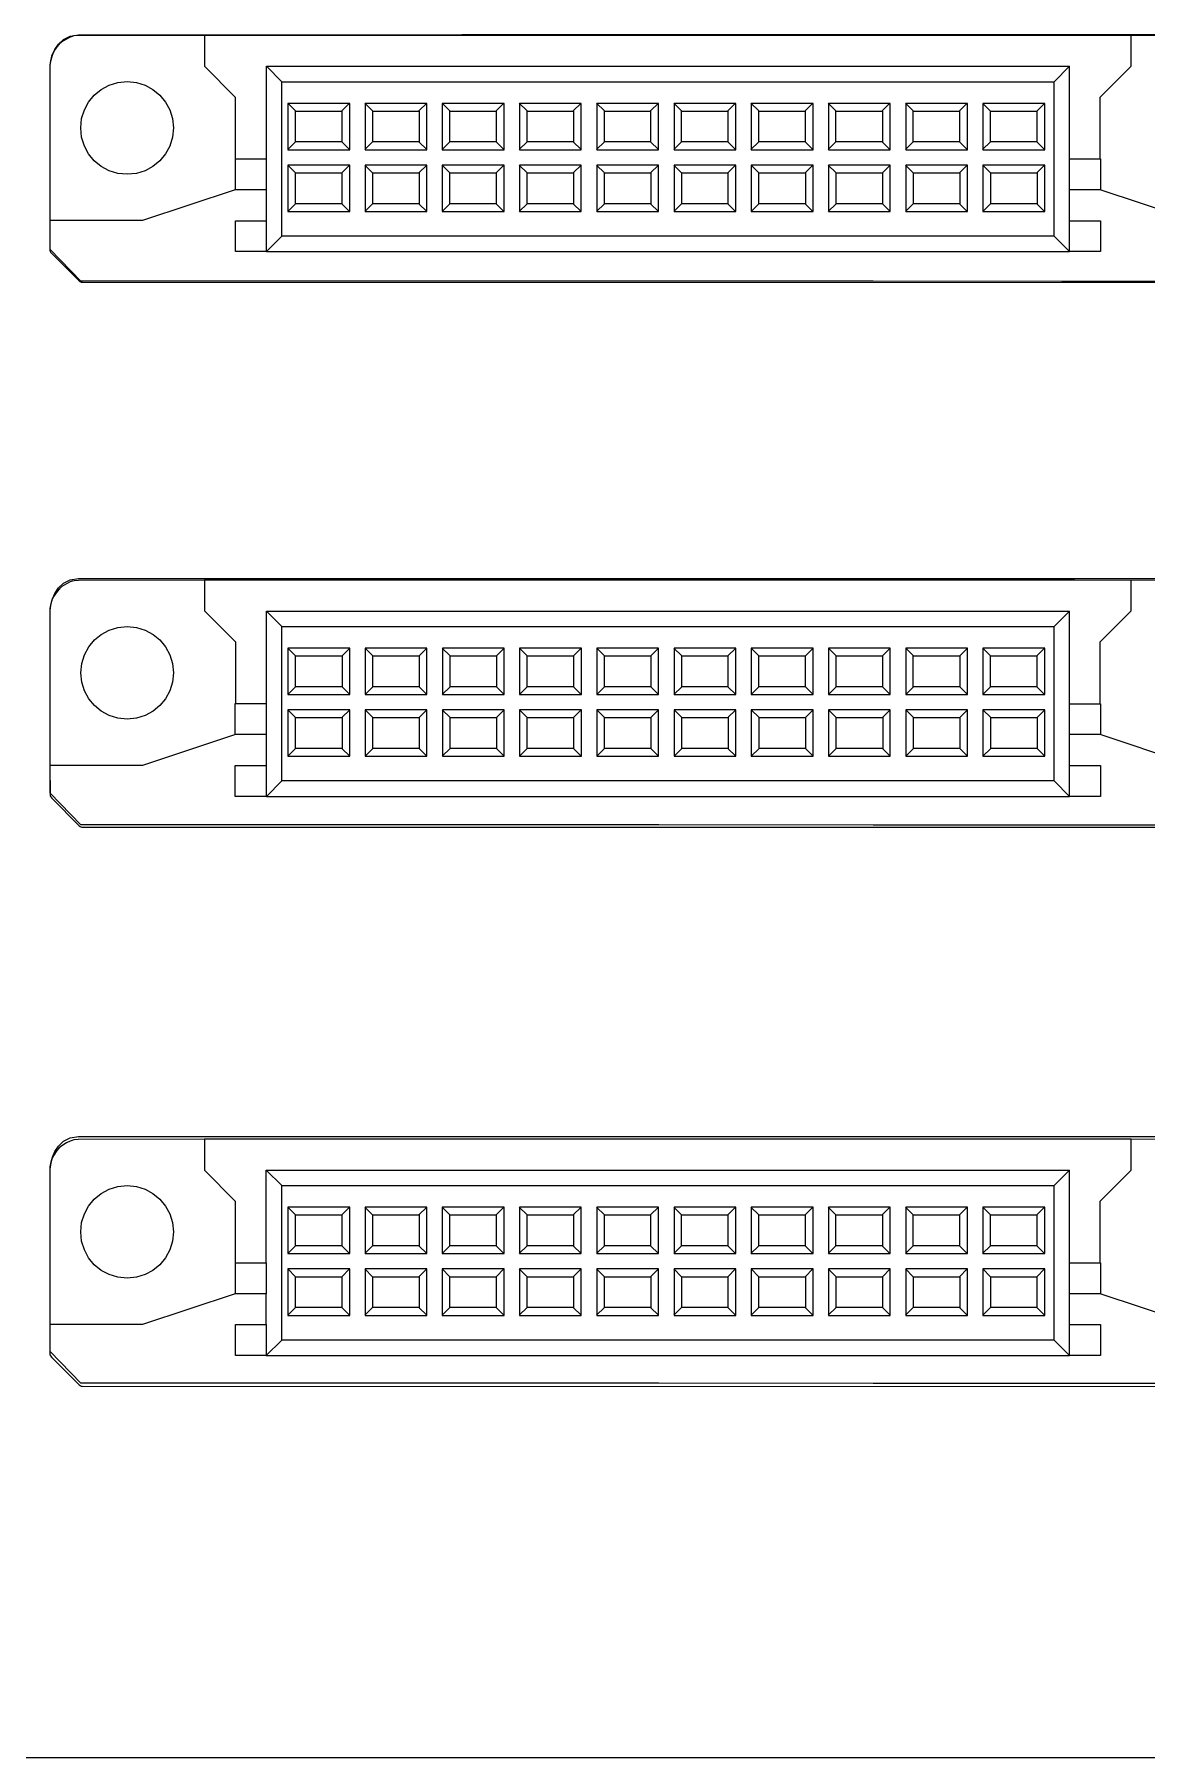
# Model space of a CAD drawing. Header units: metres. Extents: x 0 to 595, y 0 to 842.
# Drawn here: x 302 to 337.3, y 447.9 to 502.6 of the extents above; entities that cross this region are included whole.
import ezdxf

# ---------------------------------------------------------------- set-up
doc = ezdxf.new("R2010")
doc.units = ezdxf.units.M
doc.layers.add('SCHEMATICS', color=7, linetype='Continuous')

msp = doc.modelspace()

# ---------------------------------------------------------------- linework, layer by layer
at = {"layer": 'SCHEMATICS', "color": 7}
for p, q in [((302.869, 502.381), (302.791, 502.31)), ((303.017, 502.47), (302.869, 502.381)), ((303.136, 502.529), (303.017, 502.47)), ((303.197, 502.55), (303.136, 502.529)), ((303.257, 502.568), (303.197, 502.55)), ((303.395, 502.58), (303.257, 502.568)), ((307.399, 502.586), (303.395, 502.58)), ((307.399, 502.587), (307.399, 501.61)), ((336.826, 502.587), (307.399, 502.587)), ((340.911, 502.577), (336.825, 502.586)), ((336.826, 501.61), (336.826, 502.587)), ((302.51, 501.782), (302.494, 501.633)), ((302.545, 501.923), (302.51, 501.782)), ((302.575, 502.005), (302.545, 501.923)), ((302.618, 502.085), (302.575, 502.005)), ((302.719, 502.227), (302.618, 502.085)), ((302.791, 502.31), (302.719, 502.227)), ((302.494, 501.633), (302.494, 496.703)), ((302.503, 495.786), (302.503, 501.663)), ((307.399, 501.61), (308.38, 500.629)), ((309.369, 501.607), (334.872, 501.607)), ((309.86, 501.115), (309.369, 501.607)), ((309.369, 498.662), (309.369, 501.607)), ((334.384, 501.115), (334.872, 501.607)), ((334.871, 498.662), (334.871, 501.607)), ((335.845, 500.629), (336.826, 501.61)), ((309.858, 501.115), (334.383, 501.115)), ((309.858, 496.21), (309.858, 501.115)), ((334.383, 496.21), (334.383, 501.115)), ((308.38, 500.629), (308.38, 498.665)), ((310.291, 500.187), (310.046, 500.43)), ((310.052, 500.427), (310.052, 498.957)), ((312.016, 500.427), (310.052, 500.427)), ((310.293, 499.204), (310.293, 500.185)), ((310.293, 500.185), (311.768, 500.185)), ((311.765, 500.187), (312.01, 500.43)), ((311.768, 500.185), (311.768, 499.204)), ((312.016, 498.957), (312.016, 500.427)), ((312.743, 500.187), (312.497, 500.43)), ((312.503, 500.427), (312.503, 498.957)), ((314.465, 500.427), (312.503, 500.427)), ((312.745, 499.204), (312.745, 500.185)), ((312.745, 500.185), (314.217, 500.185)), ((314.215, 500.187), (314.46, 500.43)), ((314.217, 500.185), (314.217, 499.204)), ((314.465, 498.957), (314.465, 500.427)), ((315.195, 500.187), (314.949, 500.43)), ((314.956, 500.427), (314.956, 498.957)), ((316.92, 500.427), (314.956, 500.427)), ((315.197, 499.204), (315.197, 500.185)), ((315.197, 500.185), (316.669, 500.185)), ((316.667, 500.187), (316.913, 500.43)), ((316.669, 500.185), (316.669, 499.204)), ((316.92, 498.957), (316.92, 500.427)), ((317.648, 500.187), (317.4, 500.43)), ((317.408, 500.427), (317.408, 498.957)), ((319.37, 500.427), (317.408, 500.427)), ((317.649, 499.204), (317.649, 500.185)), ((317.649, 500.185), (319.118, 500.185)), ((319.116, 500.187), (319.362, 500.43)), ((319.118, 500.185), (319.118, 499.204)), ((319.37, 498.957), (319.37, 500.427)), ((320.102, 500.187), (319.856, 500.43)), ((319.864, 500.427), (319.864, 498.957)), ((321.823, 500.427), (319.864, 500.427)), ((320.103, 499.204), (320.103, 500.185)), ((320.103, 500.185), (321.572, 500.185)), ((321.571, 500.187), (321.816, 500.43)), ((321.572, 500.185), (321.572, 499.204)), ((321.823, 498.957), (321.823, 500.427)), ((322.553, 500.187), (322.307, 500.43)), ((322.315, 500.427), (322.315, 498.957)), ((324.277, 500.427), (322.315, 500.427)), ((322.554, 499.204), (322.554, 500.185)), ((322.554, 500.185), (324.021, 500.185)), ((324.02, 500.187), (324.269, 500.43)), ((324.021, 500.185), (324.021, 499.204)), ((324.277, 498.957), (324.277, 500.427)), ((325.005, 500.187), (324.758, 500.43)), ((324.766, 500.427), (324.766, 498.957)), ((326.73, 500.427), (324.766, 500.427)), ((325.007, 499.204), (325.007, 500.185)), ((325.007, 500.185), (326.48, 500.185)), ((326.479, 500.187), (326.722, 500.43)), ((326.48, 500.185), (326.48, 499.204)), ((326.73, 498.957), (326.73, 500.427)), ((327.455, 500.187), (327.21, 500.43)), ((327.219, 500.427), (327.219, 498.957)), ((329.181, 500.427), (327.219, 500.427)), ((327.456, 499.204), (327.456, 500.185)), ((327.456, 500.185), (328.931, 500.185)), ((328.929, 500.187), (329.172, 500.43)), ((328.931, 500.185), (328.931, 499.204)), ((329.181, 498.957), (329.181, 500.427)), ((329.912, 500.187), (329.667, 500.43)), ((329.673, 500.427), (329.673, 498.957)), ((331.632, 500.427), (329.673, 500.427)), ((329.91, 499.204), (329.91, 500.185)), ((329.91, 500.185), (331.382, 500.185)), ((331.382, 500.185), (331.382, 499.204)), ((331.383, 500.187), (331.626, 500.43)), ((331.632, 498.957), (331.632, 500.427)), ((332.363, 500.185), (332.116, 500.428)), ((332.122, 500.427), (332.122, 498.957)), ((334.086, 500.427), (332.122, 500.427)), ((332.363, 499.204), (332.363, 500.185)), ((332.363, 500.185), (333.833, 500.185)), ((333.833, 500.185), (334.079, 500.428)), ((333.833, 500.185), (333.833, 499.204)), ((334.086, 498.957), (334.086, 500.427)), ((335.845, 498.665), (335.845, 500.629)), ((310.046, 498.96), (310.291, 499.206)), ((311.768, 499.204), (310.293, 499.204)), ((311.765, 499.206), (312.01, 498.96)), ((312.497, 498.96), (312.743, 499.206)), ((314.217, 499.204), (312.745, 499.204)), ((314.215, 499.206), (314.46, 498.96)), ((314.949, 498.96), (315.195, 499.206)), ((316.669, 499.204), (315.197, 499.204)), ((316.667, 499.206), (316.913, 498.96)), ((317.4, 498.96), (317.648, 499.206)), ((319.118, 499.204), (317.649, 499.204)), ((319.116, 499.206), (319.362, 498.96)), ((319.856, 498.96), (320.102, 499.206)), ((321.572, 499.204), (320.103, 499.204)), ((321.571, 499.206), (321.816, 498.96)), ((322.307, 498.96), (322.553, 499.206)), ((324.021, 499.204), (322.554, 499.204)), ((324.02, 499.206), (324.269, 498.96)), ((324.758, 498.96), (325.005, 499.206)), ((326.48, 499.204), (325.007, 499.204)), ((326.479, 499.206), (326.722, 498.96)), ((327.21, 498.96), (327.455, 499.206)), ((328.931, 499.204), (327.456, 499.204)), ((328.929, 499.206), (329.172, 498.96)), ((329.667, 498.96), (329.912, 499.206)), ((331.382, 499.204), (329.91, 499.204)), ((331.383, 499.206), (331.626, 498.96)), ((332.115, 498.958), (332.362, 499.204)), ((333.833, 499.204), (332.363, 499.204)), ((333.833, 499.204), (334.079, 498.958)), ((308.385, 498.663), (309.365, 498.663)), ((308.385, 497.682), (308.385, 498.663)), ((309.365, 498.663), (309.365, 497.682)), ((310.052, 498.957), (312.016, 498.957)), ((312.503, 498.957), (314.465, 498.957)), ((314.956, 498.957), (316.92, 498.957)), ((317.408, 498.957), (319.37, 498.957)), ((319.864, 498.957), (321.823, 498.957)), ((322.315, 498.957), (324.277, 498.957)), ((324.766, 498.957), (326.73, 498.957)), ((327.219, 498.957), (329.181, 498.957)), ((329.673, 498.957), (331.632, 498.957)), ((332.122, 498.957), (334.086, 498.957)), ((334.871, 498.662), (335.854, 498.662)), ((334.871, 497.681), (334.871, 498.662)), ((335.854, 498.662), (335.854, 497.681)), ((310.29, 498.223), (310.045, 498.469)), ((310.052, 498.466), (310.052, 496.996)), ((312.016, 498.466), (310.052, 498.466)), ((310.293, 497.24), (310.293, 498.221)), ((310.293, 498.221), (311.768, 498.221)), ((311.764, 498.223), (312.009, 498.469)), ((311.768, 498.221), (311.768, 497.24)), ((312.016, 496.996), (312.016, 498.466)), ((312.742, 498.223), (312.496, 498.469)), ((312.503, 498.466), (312.503, 496.996)), ((314.465, 498.466), (312.503, 498.466)), ((312.746, 497.24), (312.746, 498.221)), ((312.746, 498.221), (314.218, 498.221)), ((314.214, 498.223), (314.459, 498.469)), ((314.218, 498.221), (314.218, 497.24)), ((314.465, 496.996), (314.465, 498.466)), ((315.195, 498.223), (314.949, 498.469)), ((314.956, 498.466), (314.956, 496.996)), ((316.92, 498.466), (314.956, 498.466)), ((315.199, 497.24), (315.199, 498.221)), ((315.199, 498.221), (316.671, 498.221)), ((316.667, 498.223), (316.913, 498.469)), ((316.671, 498.221), (316.671, 497.24)), ((316.92, 496.996), (316.92, 498.466)), ((317.648, 498.223), (317.4, 498.469)), ((317.408, 498.466), (317.408, 496.996)), ((319.37, 498.466), (317.408, 498.466)), ((317.652, 497.24), (317.652, 498.221)), ((317.652, 498.221), (319.121, 498.221)), ((319.116, 498.223), (319.362, 498.469)), ((319.121, 498.221), (319.121, 497.24)), ((319.37, 496.996), (319.37, 498.466)), ((320.102, 498.223), (319.856, 498.469)), ((319.862, 498.466), (319.862, 496.996)), ((321.821, 498.466), (319.862, 498.466)), ((320.107, 497.24), (320.107, 498.221)), ((320.107, 498.221), (321.576, 498.221)), ((321.571, 498.223), (321.816, 498.469)), ((321.576, 498.221), (321.576, 497.24)), ((321.821, 496.996), (321.821, 498.466)), ((322.554, 498.223), (322.308, 498.469)), ((322.315, 498.466), (322.315, 496.996)), ((324.277, 498.466), (322.315, 498.466)), ((322.559, 497.24), (322.559, 498.221)), ((322.559, 498.221), (324.026, 498.221)), ((324.021, 498.223), (324.27, 498.469)), ((324.026, 498.221), (324.026, 497.24)), ((324.277, 496.996), (324.277, 498.466)), ((325.007, 498.223), (324.76, 498.469)), ((324.766, 498.466), (324.766, 496.996)), ((326.73, 498.466), (324.766, 498.466)), ((325.012, 497.24), (325.012, 498.221)), ((325.012, 498.221), (326.485, 498.221)), ((326.481, 498.223), (326.724, 498.469)), ((326.485, 498.221), (326.485, 497.24)), ((326.73, 496.996), (326.73, 498.466)), ((327.458, 498.223), (327.213, 498.469)), ((327.219, 498.466), (327.219, 496.996)), ((329.181, 498.466), (327.219, 498.466)), ((327.462, 497.24), (327.462, 498.221)), ((327.462, 498.221), (328.937, 498.221)), ((328.932, 498.223), (329.175, 498.469)), ((328.937, 498.221), (328.937, 497.24)), ((329.181, 496.996), (329.181, 498.466)), ((329.912, 498.223), (329.667, 498.469)), ((329.673, 498.466), (329.673, 496.996)), ((331.632, 498.466), (329.673, 498.466)), ((329.919, 497.239), (329.919, 498.22)), ((329.919, 498.22), (331.391, 498.22)), ((331.383, 498.223), (331.626, 498.469)), ((331.391, 498.22), (331.391, 497.239)), ((331.632, 496.996), (331.632, 498.466)), ((332.364, 498.223), (332.117, 498.469)), ((332.123, 498.466), (332.123, 496.996)), ((334.087, 498.466), (332.123, 498.466)), ((332.372, 497.239), (332.372, 498.22)), ((332.372, 498.22), (333.842, 498.22)), ((333.835, 498.223), (334.081, 498.469)), ((333.842, 498.22), (333.842, 497.239)), ((334.087, 496.996), (334.087, 498.466)), ((308.38, 497.684), (305.435, 496.703)), ((309.365, 497.682), (308.385, 497.682)), ((309.369, 496.7), (309.369, 497.681)), ((335.854, 497.681), (334.871, 497.681)), ((334.871, 496.7), (334.871, 497.681)), ((338.788, 496.703), (335.845, 497.684)), ((310.045, 496.999), (310.29, 497.242)), ((310.052, 496.996), (312.016, 496.996)), ((311.768, 497.24), (310.293, 497.24)), ((311.764, 497.242), (312.009, 496.999)), ((312.496, 496.999), (312.742, 497.242)), ((312.503, 496.996), (314.465, 496.996)), ((314.218, 497.24), (312.746, 497.24)), ((314.214, 497.242), (314.459, 496.999)), ((314.949, 496.999), (315.195, 497.242)), ((314.956, 496.996), (316.92, 496.996)), ((316.671, 497.24), (315.199, 497.24)), ((316.667, 497.242), (316.913, 496.999)), ((317.4, 496.999), (317.648, 497.242)), ((317.408, 496.996), (319.37, 496.996)), ((319.121, 497.24), (317.652, 497.24)), ((319.116, 497.242), (319.362, 496.999)), ((319.856, 496.999), (320.102, 497.242)), ((319.862, 496.996), (321.821, 496.996)), ((321.576, 497.24), (320.107, 497.24)), ((321.571, 497.242), (321.816, 496.999)), ((322.308, 496.999), (322.554, 497.242)), ((322.315, 496.996), (324.277, 496.996)), ((324.026, 497.24), (322.559, 497.24)), ((324.021, 497.242), (324.27, 496.999)), ((324.76, 496.999), (325.007, 497.242)), ((324.766, 496.996), (326.73, 496.996)), ((326.485, 497.24), (325.012, 497.24)), ((326.481, 497.242), (326.724, 496.999)), ((327.213, 496.999), (327.458, 497.242)), ((327.219, 496.996), (329.181, 496.996)), ((328.939, 497.239), (327.464, 497.239)), ((328.932, 497.242), (329.175, 496.999)), ((329.667, 496.999), (329.912, 497.242)), ((329.673, 496.996), (331.632, 496.996)), ((331.391, 497.239), (329.919, 497.239)), ((331.383, 497.242), (331.626, 496.999)), ((332.117, 496.999), (332.364, 497.242)), ((332.123, 496.996), (334.087, 496.996)), ((333.842, 497.239), (332.372, 497.239)), ((333.835, 497.242), (334.081, 496.999)), ((302.493, 496.703), (302.496, 495.759)), ((305.435, 496.703), (302.493, 496.703)), ((308.385, 496.701), (309.365, 496.701)), ((308.385, 495.721), (308.385, 496.701)), ((309.365, 496.701), (309.365, 495.721)), ((334.871, 496.7), (335.854, 496.7)), ((334.871, 495.72), (334.871, 496.7)), ((335.854, 496.7), (335.854, 495.72)), ((302.496, 495.759), (302.502, 495.738)), ((303.477, 494.784), (302.503, 495.786)), ((309.859, 496.21), (309.368, 495.721)), ((334.383, 496.21), (309.858, 496.21)), ((334.383, 496.21), (334.871, 495.721)), ((302.502, 495.738), (302.505, 495.729)), ((302.505, 495.729), (302.506, 495.723)), ((302.506, 495.723), (302.516, 495.707)), ((302.516, 495.707), (302.553, 495.662)), ((302.553, 495.662), (303.426, 494.789)), ((309.365, 495.721), (308.385, 495.721)), ((309.368, 495.721), (334.871, 495.721)), ((335.854, 495.72), (334.871, 495.72)), ((303.426, 494.789), (303.453, 494.769)), ((303.453, 494.769), (303.47, 494.757)), ((303.47, 494.757), (303.489, 494.751)), ((303.489, 494.751), (303.509, 494.745)), ((303.509, 494.745), (303.525, 494.745)), ((303.525, 494.745), (340.781, 494.742)), ((302.722, 484.931), (302.621, 484.781)), ((302.794, 485.01), (302.722, 484.931)), ((302.872, 485.081), (302.794, 485.01)), ((303.02, 485.171), (302.872, 485.081)), ((303.139, 485.233), (303.02, 485.171)), ((303.2, 485.25), (303.139, 485.233)), ((303.26, 485.266), (303.2, 485.25)), ((303.398, 485.279), (303.26, 485.266)), ((307.402, 485.288), (303.398, 485.279)), ((307.402, 485.289), (307.402, 484.308)), ((336.829, 485.289), (307.402, 485.289)), ((340.914, 485.273), (336.828, 485.288)), ((336.832, 484.308), (336.832, 485.289)), ((302.513, 484.479), (302.497, 484.335)), ((302.497, 484.335), (302.497, 479.399)), ((302.503, 478.52), (302.503, 484.394)), ((302.548, 484.62), (302.513, 484.479)), ((302.578, 484.703), (302.548, 484.62)), ((302.621, 484.781), (302.578, 484.703)), ((307.402, 484.308), (308.383, 483.327)), ((309.37, 484.307), (334.873, 484.307)), ((309.861, 483.818), (309.37, 484.307)), ((309.37, 481.362), (309.37, 484.307)), ((334.385, 483.818), (334.873, 484.307)), ((334.872, 481.362), (334.872, 484.307)), ((335.851, 483.327), (336.832, 484.308)), ((309.859, 483.818), (334.384, 483.818)), ((309.859, 478.91), (309.859, 483.818)), ((334.384, 478.91), (334.384, 483.818)), ((308.383, 483.327), (308.383, 481.363)), ((335.851, 481.363), (335.851, 483.327)), ((310.297, 482.887), (310.052, 483.13)), ((310.053, 483.13), (310.053, 481.655)), ((312.017, 483.13), (310.053, 483.13)), ((310.296, 481.9), (310.296, 482.886)), ((310.296, 482.886), (311.771, 482.886)), ((311.771, 482.887), (312.016, 483.13)), ((311.771, 482.886), (311.771, 481.9)), ((312.017, 481.655), (312.017, 483.13)), ((312.749, 482.887), (312.503, 483.13)), ((312.504, 483.13), (312.504, 481.655)), ((314.466, 483.13), (312.504, 483.13)), ((312.748, 481.9), (312.748, 482.886)), ((312.748, 482.886), (314.22, 482.886)), ((314.22, 482.886), (314.22, 481.9)), ((314.221, 482.887), (314.466, 483.13)), ((314.466, 481.655), (314.466, 483.13)), ((315.201, 482.887), (314.955, 483.13)), ((314.957, 483.13), (314.957, 481.655)), ((316.921, 483.13), (314.957, 483.13)), ((315.2, 481.9), (315.2, 482.886)), ((315.2, 482.886), (316.672, 482.886)), ((316.672, 482.886), (316.672, 481.9)), ((316.673, 482.887), (316.919, 483.13)), ((316.921, 481.655), (316.921, 483.13)), ((317.654, 482.887), (317.406, 483.13)), ((317.409, 483.13), (317.409, 481.655)), ((319.371, 483.13), (317.409, 483.13)), ((317.652, 481.9), (317.652, 482.886)), ((317.652, 482.886), (319.121, 482.886)), ((319.121, 482.886), (319.121, 481.9)), ((319.122, 482.887), (319.368, 483.13)), ((319.371, 481.655), (319.371, 483.13)), ((320.108, 482.887), (319.862, 483.13)), ((319.865, 483.13), (319.865, 481.655)), ((321.824, 483.13), (319.865, 483.13)), ((320.106, 481.9), (320.106, 482.886)), ((320.106, 482.886), (321.575, 482.886)), ((321.575, 482.886), (321.575, 481.9)), ((321.577, 482.887), (321.822, 483.13)), ((321.824, 481.655), (321.824, 483.13)), ((322.559, 482.887), (322.313, 483.13)), ((322.316, 483.13), (322.316, 481.655)), ((324.278, 483.13), (322.316, 483.13)), ((322.557, 481.9), (322.557, 482.886)), ((322.557, 482.886), (324.024, 482.886)), ((324.024, 482.886), (324.024, 481.9)), ((324.026, 482.887), (324.275, 483.13)), ((324.278, 481.655), (324.278, 483.13)), ((325.011, 482.887), (324.764, 483.13)), ((324.767, 483.13), (324.767, 481.655)), ((326.731, 483.13), (324.767, 483.13)), ((325.01, 481.9), (325.01, 482.886)), ((325.01, 482.886), (326.483, 482.886)), ((326.483, 482.886), (326.483, 481.9)), ((326.485, 482.887), (326.728, 483.13)), ((326.731, 481.655), (326.731, 483.13)), ((327.461, 482.887), (327.216, 483.13)), ((327.22, 483.13), (327.22, 481.655)), ((329.182, 483.13), (327.22, 483.13)), ((327.459, 481.9), (327.459, 482.886)), ((327.459, 482.886), (328.934, 482.886)), ((328.934, 482.886), (328.934, 481.9)), ((328.935, 482.887), (329.178, 483.13)), ((329.182, 481.655), (329.182, 483.13)), ((329.918, 482.887), (329.673, 483.13)), ((329.674, 483.13), (329.674, 481.655)), ((331.633, 483.13), (329.674, 483.13)), ((329.913, 481.9), (329.913, 482.886)), ((329.913, 482.886), (331.385, 482.886)), ((331.385, 482.886), (331.385, 481.9)), ((331.389, 482.887), (331.632, 483.13)), ((331.633, 481.655), (331.633, 483.13)), ((332.366, 482.886), (332.119, 483.129)), ((332.123, 483.13), (332.123, 481.655)), ((334.087, 483.13), (332.123, 483.13)), ((332.366, 481.9), (332.366, 482.886)), ((332.366, 482.886), (333.836, 482.886)), ((333.836, 482.886), (334.082, 483.129)), ((333.836, 482.886), (333.836, 481.9)), ((334.087, 481.655), (334.087, 483.13)), ((310.052, 481.655), (310.297, 481.901)), ((310.053, 481.655), (312.017, 481.655)), ((311.771, 481.9), (310.296, 481.9)), ((311.771, 481.901), (312.016, 481.655)), ((312.503, 481.655), (312.749, 481.901)), ((312.504, 481.655), (314.466, 481.655)), ((314.22, 481.9), (312.748, 481.9)), ((314.221, 481.901), (314.466, 481.655)), ((314.955, 481.655), (315.201, 481.901)), ((314.957, 481.655), (316.921, 481.655)), ((316.672, 481.9), (315.2, 481.9)), ((316.673, 481.901), (316.919, 481.655)), ((317.406, 481.655), (317.654, 481.901)), ((317.409, 481.655), (319.371, 481.655)), ((319.121, 481.9), (317.652, 481.9)), ((319.122, 481.901), (319.368, 481.655)), ((319.862, 481.655), (320.108, 481.901)), ((319.865, 481.655), (321.824, 481.655)), ((321.575, 481.9), (320.106, 481.9)), ((321.577, 481.901), (321.822, 481.655)), ((322.313, 481.655), (322.559, 481.901)), ((322.316, 481.655), (324.278, 481.655)), ((324.024, 481.9), (322.557, 481.9)), ((324.026, 481.901), (324.275, 481.655)), ((324.764, 481.655), (325.011, 481.901)), ((324.767, 481.655), (326.731, 481.655)), ((326.483, 481.9), (325.01, 481.9)), ((326.485, 481.901), (326.728, 481.655)), ((327.216, 481.655), (327.461, 481.901)), ((327.22, 481.655), (329.182, 481.655)), ((328.934, 481.9), (327.459, 481.9)), ((328.935, 481.901), (329.178, 481.655)), ((329.673, 481.655), (329.918, 481.901)), ((329.674, 481.655), (331.633, 481.655)), ((331.385, 481.9), (329.913, 481.9)), ((331.389, 481.901), (331.632, 481.655)), ((332.118, 481.654), (332.365, 481.9)), ((332.123, 481.655), (334.087, 481.655)), ((333.836, 481.9), (332.366, 481.9)), ((333.836, 481.9), (334.082, 481.654)), ((308.379, 481.365), (309.359, 481.365)), ((308.379, 480.387), (308.379, 481.365)), ((309.366, 481.363), (309.366, 480.385)), ((310.296, 480.923), (310.051, 481.169)), ((310.053, 481.169), (310.053, 479.699)), ((312.017, 481.169), (310.053, 481.169)), ((311.77, 480.923), (312.015, 481.169)), ((312.017, 479.699), (312.017, 481.169)), ((312.748, 480.923), (312.502, 481.169)), ((312.504, 481.169), (312.504, 479.699)), ((314.466, 481.169), (312.504, 481.169)), ((314.22, 480.923), (314.465, 481.169)), ((314.466, 479.699), (314.466, 481.169)), ((315.201, 480.923), (314.955, 481.169)), ((314.957, 481.169), (314.957, 479.699)), ((316.921, 481.169), (314.957, 481.169)), ((316.673, 480.923), (316.919, 481.169)), ((316.921, 479.699), (316.921, 481.169)), ((317.654, 480.923), (317.406, 481.169)), ((317.409, 481.169), (317.409, 479.699)), ((319.371, 481.169), (317.409, 481.169)), ((319.122, 480.923), (319.368, 481.169)), ((319.371, 479.699), (319.371, 481.169)), ((320.108, 480.923), (319.862, 481.169)), ((319.863, 481.169), (319.863, 479.699)), ((321.822, 481.169), (319.863, 481.169)), ((321.577, 480.923), (321.822, 481.169)), ((321.822, 479.699), (321.822, 481.169)), ((322.56, 480.923), (322.314, 481.169)), ((322.316, 481.169), (322.316, 479.699)), ((324.278, 481.169), (322.316, 481.169)), ((324.027, 480.923), (324.276, 481.169)), ((324.278, 479.699), (324.278, 481.169)), ((325.013, 480.923), (324.766, 481.169)), ((324.767, 481.169), (324.767, 479.699)), ((326.731, 481.169), (324.767, 481.169)), ((326.487, 480.923), (326.73, 481.169)), ((326.731, 479.699), (326.731, 481.169)), ((327.464, 480.923), (327.219, 481.169)), ((327.22, 481.169), (327.22, 479.699)), ((329.182, 481.169), (327.22, 481.169)), ((328.938, 480.923), (329.181, 481.169)), ((329.182, 479.699), (329.182, 481.169)), ((329.918, 480.923), (329.673, 481.169)), ((329.674, 481.169), (329.674, 479.699)), ((331.633, 481.169), (329.674, 481.169)), ((331.389, 480.923), (331.632, 481.169)), ((331.633, 479.699), (331.633, 481.169)), ((332.37, 480.923), (332.123, 481.169)), ((332.124, 481.169), (332.124, 479.699)), ((334.088, 481.169), (332.124, 481.169)), ((333.841, 480.923), (334.087, 481.169)), ((334.088, 479.699), (334.088, 481.169)), ((334.872, 481.362), (335.855, 481.362)), ((334.872, 480.384), (334.872, 481.362)), ((335.855, 481.362), (335.855, 480.384)), ((310.296, 479.941), (310.296, 480.922)), ((310.296, 480.922), (311.771, 480.922)), ((311.771, 480.922), (311.771, 479.941)), ((312.749, 479.941), (312.749, 480.922)), ((312.749, 480.922), (314.221, 480.922)), ((314.221, 480.922), (314.221, 479.941)), ((315.202, 479.941), (315.202, 480.922)), ((315.202, 480.922), (316.674, 480.922)), ((316.674, 480.922), (316.674, 479.941)), ((317.655, 479.941), (317.655, 480.922)), ((317.655, 480.922), (319.124, 480.922)), ((319.124, 480.922), (319.124, 479.941)), ((320.11, 479.941), (320.11, 480.922)), ((320.11, 480.922), (321.579, 480.922)), ((321.579, 480.922), (321.579, 479.941)), ((322.562, 479.941), (322.562, 480.922)), ((322.562, 480.922), (324.029, 480.922)), ((324.029, 480.922), (324.029, 479.941)), ((325.015, 479.941), (325.015, 480.922)), ((325.015, 480.922), (326.488, 480.922)), ((326.488, 480.922), (326.488, 479.941)), ((327.465, 479.941), (327.465, 480.922)), ((327.465, 480.922), (328.94, 480.922)), ((328.94, 480.922), (328.94, 479.941)), ((329.92, 479.941), (329.92, 480.922)), ((329.92, 480.922), (331.392, 480.922)), ((331.392, 480.922), (331.392, 479.941)), ((332.373, 479.941), (332.373, 480.922)), ((332.373, 480.922), (333.843, 480.922)), ((333.843, 480.922), (333.843, 479.941)), ((308.383, 480.385), (305.438, 479.399)), ((309.366, 480.385), (308.386, 480.385)), ((309.37, 479.398), (309.37, 480.384)), ((310.051, 479.699), (310.296, 479.942)), ((311.771, 479.941), (310.296, 479.941)), ((311.77, 479.942), (312.015, 479.699)), ((312.502, 479.699), (312.748, 479.942)), ((314.221, 479.941), (312.749, 479.941)), ((314.22, 479.942), (314.465, 479.699)), ((314.955, 479.699), (315.201, 479.942)), ((316.674, 479.941), (315.202, 479.941)), ((316.673, 479.942), (316.919, 479.699)), ((317.406, 479.699), (317.654, 479.942)), ((319.124, 479.941), (317.655, 479.941)), ((319.122, 479.942), (319.368, 479.699)), ((319.862, 479.699), (320.108, 479.942)), ((321.579, 479.941), (320.11, 479.941)), ((321.577, 479.942), (321.822, 479.699)), ((322.314, 479.699), (322.56, 479.942)), ((324.029, 479.941), (322.562, 479.941)), ((324.027, 479.942), (324.276, 479.699)), ((324.766, 479.699), (325.013, 479.942)), ((326.488, 479.941), (325.015, 479.941)), ((326.487, 479.942), (326.73, 479.699)), ((327.219, 479.699), (327.464, 479.942)), ((328.94, 479.941), (327.465, 479.941)), ((328.938, 479.942), (329.181, 479.699)), ((329.673, 479.699), (329.918, 479.942)), ((331.392, 479.941), (329.92, 479.941)), ((331.389, 479.942), (331.632, 479.699)), ((332.123, 479.699), (332.37, 479.942)), ((333.843, 479.941), (332.373, 479.941)), ((333.841, 479.942), (334.087, 479.699)), ((335.855, 480.384), (334.872, 480.384)), ((334.872, 479.398), (334.872, 480.384)), ((338.794, 479.399), (335.851, 480.385)), ((302.496, 479.399), (302.499, 478.457)), ((305.438, 479.399), (302.496, 479.399)), ((308.379, 479.401), (309.359, 479.401)), ((308.379, 478.42), (308.379, 479.401)), ((309.359, 479.401), (309.359, 478.42)), ((310.053, 479.699), (312.017, 479.699)), ((312.504, 479.699), (314.466, 479.699)), ((314.957, 479.699), (316.921, 479.699)), ((317.409, 479.699), (319.371, 479.699)), ((319.863, 479.699), (321.822, 479.699)), ((322.316, 479.699), (324.278, 479.699)), ((324.767, 479.699), (326.731, 479.699)), ((327.22, 479.699), (329.182, 479.699)), ((329.674, 479.699), (331.633, 479.699)), ((332.124, 479.699), (334.088, 479.699)), ((334.872, 479.398), (335.855, 479.398)), ((334.872, 478.417), (334.872, 479.398)), ((335.855, 479.398), (335.855, 478.417)), ((309.86, 478.91), (309.369, 478.418)), ((334.384, 478.91), (309.859, 478.91)), ((334.384, 478.91), (334.872, 478.418)), ((302.499, 478.457), (302.505, 478.442)), ((303.477, 477.521), (302.503, 478.52)), ((302.505, 478.442), (302.508, 478.433)), ((302.508, 478.433), (302.509, 478.421)), ((302.509, 478.421), (302.519, 478.406)), ((302.519, 478.406), (302.556, 478.362)), ((302.556, 478.362), (303.429, 477.489)), ((309.359, 478.42), (308.379, 478.42)), ((309.369, 478.418), (334.872, 478.418)), ((335.855, 478.417), (334.872, 478.417)), ((303.429, 477.489), (303.456, 477.465)), ((303.456, 477.465), (303.473, 477.457)), ((303.473, 477.457), (303.512, 477.445)), ((303.512, 477.445), (303.528, 477.442)), ((303.528, 477.442), (340.784, 477.439)), ((302.869, 467.325), (302.791, 467.255)), ((303.017, 467.415), (302.869, 467.325)), ((303.136, 467.473), (303.017, 467.415)), ((303.197, 467.495), (303.136, 467.473)), ((303.257, 467.512), (303.197, 467.495)), ((303.395, 467.523), (303.257, 467.512)), ((307.399, 467.532), (303.395, 467.523)), ((307.399, 467.532), (307.399, 466.551)), ((336.826, 467.532), (307.399, 467.532)), ((340.911, 467.518), (336.825, 467.532)), ((336.826, 466.551), (336.826, 467.532)), ((302.545, 466.865), (302.51, 466.72)), ((302.575, 466.947), (302.545, 466.865)), ((302.618, 467.025), (302.575, 466.947)), ((302.719, 467.175), (302.618, 467.025)), ((302.791, 467.255), (302.719, 467.175)), ((302.51, 466.72), (302.494, 466.578)), ((302.494, 466.578), (302.494, 461.647)), ((302.503, 460.79), (302.503, 466.664)), ((307.399, 466.551), (308.38, 465.567)), ((309.367, 466.55), (334.87, 466.55)), ((309.858, 466.058), (309.367, 466.55)), ((309.367, 463.605), (309.367, 466.55)), ((334.382, 466.058), (334.87, 466.55)), ((334.869, 463.605), (334.869, 466.55)), ((335.845, 465.567), (336.826, 466.551)), ((309.858, 466.058), (334.383, 466.058)), ((309.858, 461.153), (309.858, 466.058)), ((334.383, 461.153), (334.383, 466.058)), ((308.38, 465.567), (308.38, 463.606)), ((310.291, 465.128), (310.046, 465.371)), ((310.052, 465.37), (310.052, 463.901)), ((312.016, 465.37), (310.052, 465.37)), ((310.293, 464.147), (310.293, 465.127)), ((310.293, 465.127), (311.768, 465.127)), ((311.765, 465.128), (312.01, 465.371)), ((311.768, 465.127), (311.768, 464.147)), ((312.016, 463.901), (312.016, 465.37)), ((312.743, 465.128), (312.497, 465.371)), ((312.503, 465.37), (312.503, 463.901)), ((314.465, 465.37), (312.503, 465.37)), ((312.745, 464.147), (312.745, 465.127)), ((312.745, 465.127), (314.217, 465.127)), ((314.215, 465.128), (314.46, 465.371)), ((314.217, 465.127), (314.217, 464.147)), ((314.465, 463.901), (314.465, 465.37)), ((315.195, 465.128), (314.949, 465.371)), ((314.956, 465.37), (314.956, 463.901)), ((316.92, 465.37), (314.956, 465.37)), ((315.197, 464.147), (315.197, 465.127)), ((315.197, 465.127), (316.669, 465.127)), ((316.667, 465.128), (316.913, 465.371)), ((316.669, 465.127), (316.669, 464.147)), ((316.92, 463.901), (316.92, 465.37)), ((317.648, 465.128), (317.4, 465.371)), ((317.408, 465.37), (317.408, 463.901)), ((319.37, 465.37), (317.408, 465.37)), ((317.649, 464.147), (317.649, 465.127)), ((317.649, 465.127), (319.118, 465.127)), ((319.116, 465.128), (319.362, 465.371)), ((319.118, 465.127), (319.118, 464.147)), ((319.37, 463.901), (319.37, 465.37)), ((320.102, 465.128), (319.856, 465.371)), ((319.864, 465.37), (319.864, 463.901)), ((321.823, 465.37), (319.864, 465.37)), ((320.103, 464.147), (320.103, 465.127)), ((320.103, 465.127), (321.572, 465.127)), ((321.571, 465.128), (321.816, 465.371)), ((321.572, 465.127), (321.572, 464.147)), ((321.823, 463.901), (321.823, 465.37)), ((322.553, 465.128), (322.307, 465.371)), ((322.315, 465.37), (322.315, 463.901)), ((324.277, 465.37), (322.315, 465.37)), ((322.554, 464.147), (322.554, 465.127)), ((322.554, 465.127), (324.021, 465.127)), ((324.02, 465.128), (324.269, 465.371)), ((324.021, 465.127), (324.021, 464.147)), ((324.277, 463.901), (324.277, 465.37)), ((325.005, 465.128), (324.758, 465.371)), ((324.766, 465.37), (324.766, 463.901)), ((326.73, 465.37), (324.766, 465.37)), ((325.007, 464.147), (325.007, 465.127)), ((325.007, 465.127), (326.48, 465.127)), ((326.479, 465.128), (326.722, 465.371)), ((326.48, 465.127), (326.48, 464.147)), ((326.73, 463.901), (326.73, 465.37)), ((327.455, 465.128), (327.21, 465.371)), ((327.219, 465.37), (327.219, 463.901)), ((329.181, 465.37), (327.219, 465.37)), ((327.456, 464.147), (327.456, 465.127)), ((327.456, 465.127), (328.931, 465.127)), ((328.929, 465.128), (329.172, 465.371)), ((328.931, 465.127), (328.931, 464.147)), ((329.181, 463.901), (329.181, 465.37)), ((329.912, 465.128), (329.667, 465.371)), ((329.673, 465.37), (329.673, 463.901)), ((331.632, 465.37), (329.673, 465.37)), ((329.91, 464.147), (329.91, 465.127)), ((329.91, 465.127), (331.382, 465.127)), ((331.382, 465.127), (331.382, 464.147)), ((331.383, 465.128), (331.626, 465.371)), ((331.632, 463.901), (331.632, 465.37)), ((332.363, 465.127), (332.116, 465.37)), ((332.122, 465.37), (332.122, 463.901)), ((334.086, 465.37), (332.122, 465.37)), ((332.363, 464.147), (332.363, 465.127)), ((332.363, 465.127), (333.833, 465.127)), ((333.833, 465.127), (334.079, 465.37)), ((333.833, 465.127), (333.833, 464.147)), ((334.086, 463.901), (334.086, 465.37)), ((335.845, 463.606), (335.845, 465.567)), ((310.046, 463.902), (310.291, 464.148)), ((311.768, 464.147), (310.293, 464.147)), ((311.765, 464.148), (312.01, 463.902)), ((312.497, 463.902), (312.743, 464.148)), ((314.217, 464.147), (312.745, 464.147)), ((314.215, 464.148), (314.46, 463.902)), ((314.949, 463.902), (315.195, 464.148)), ((316.669, 464.147), (315.197, 464.147)), ((316.667, 464.148), (316.913, 463.902)), ((317.4, 463.902), (317.648, 464.148)), ((319.118, 464.147), (317.649, 464.147)), ((319.116, 464.148), (319.362, 463.902)), ((319.856, 463.902), (320.102, 464.148)), ((321.572, 464.147), (320.103, 464.147)), ((321.571, 464.148), (321.816, 463.902)), ((322.307, 463.902), (322.553, 464.148)), ((324.021, 464.147), (322.554, 464.147)), ((324.02, 464.148), (324.269, 463.902)), ((324.758, 463.902), (325.005, 464.148)), ((326.48, 464.147), (325.007, 464.147)), ((326.479, 464.148), (326.722, 463.902)), ((327.21, 463.902), (327.455, 464.148)), ((328.931, 464.147), (327.456, 464.147)), ((328.929, 464.148), (329.172, 463.902)), ((329.667, 463.902), (329.912, 464.148)), ((331.382, 464.147), (329.91, 464.147)), ((331.383, 464.148), (331.626, 463.902)), ((332.115, 463.901), (332.362, 464.147)), ((333.833, 464.147), (332.363, 464.147)), ((333.833, 464.147), (334.079, 463.901)), ((308.385, 463.606), (309.365, 463.606)), ((308.385, 462.625), (308.385, 463.606)), ((309.365, 463.606), (309.365, 462.625)), ((310.052, 463.901), (312.016, 463.901)), ((312.503, 463.901), (314.465, 463.901)), ((314.956, 463.901), (316.92, 463.901)), ((317.408, 463.901), (319.37, 463.901)), ((319.864, 463.901), (321.823, 463.901)), ((322.315, 463.901), (324.277, 463.901)), ((324.766, 463.901), (326.73, 463.901)), ((327.219, 463.901), (329.181, 463.901)), ((329.673, 463.901), (331.632, 463.901)), ((332.122, 463.901), (334.086, 463.901)), ((334.869, 463.605), (335.852, 463.605)), ((334.869, 462.624), (334.869, 463.605)), ((335.852, 463.605), (335.852, 462.624)), ((310.29, 463.167), (310.045, 463.413)), ((310.052, 463.412), (310.052, 461.939)), ((312.016, 463.412), (310.052, 463.412)), ((310.293, 462.185), (310.293, 463.166)), ((310.293, 463.166), (311.768, 463.166)), ((311.764, 463.167), (312.009, 463.413)), ((311.768, 463.166), (311.768, 462.185)), ((312.016, 461.939), (312.016, 463.412)), ((312.742, 463.167), (312.496, 463.413)), ((312.503, 463.412), (312.503, 461.939)), ((314.465, 463.412), (312.503, 463.412)), ((312.746, 462.185), (312.746, 463.166)), ((312.746, 463.166), (314.218, 463.166)), ((314.214, 463.167), (314.459, 463.413)), ((314.218, 463.166), (314.218, 462.185)), ((314.465, 461.939), (314.465, 463.412)), ((315.195, 463.167), (314.949, 463.413)), ((314.956, 463.412), (314.956, 461.939)), ((316.92, 463.412), (314.956, 463.412)), ((315.199, 462.185), (315.199, 463.166)), ((315.199, 463.166), (316.671, 463.166)), ((316.667, 463.167), (316.913, 463.413)), ((316.671, 463.166), (316.671, 462.185)), ((316.92, 461.939), (316.92, 463.412)), ((317.648, 463.167), (317.4, 463.413)), ((317.408, 463.412), (317.408, 461.939)), ((319.37, 463.412), (317.408, 463.412)), ((317.652, 462.185), (317.652, 463.166)), ((317.652, 463.166), (319.121, 463.166)), ((319.116, 463.167), (319.362, 463.413)), ((319.121, 463.166), (319.121, 462.185)), ((319.37, 461.939), (319.37, 463.412)), ((320.102, 463.167), (319.856, 463.413)), ((319.862, 463.412), (319.862, 461.939)), ((321.821, 463.412), (319.862, 463.412)), ((320.107, 462.185), (320.107, 463.166)), ((320.107, 463.166), (321.576, 463.166)), ((321.571, 463.167), (321.816, 463.413)), ((321.576, 463.166), (321.576, 462.185)), ((321.821, 461.939), (321.821, 463.412)), ((322.554, 463.167), (322.308, 463.413)), ((322.315, 463.412), (322.315, 461.939)), ((324.277, 463.412), (322.315, 463.412)), ((322.559, 462.185), (322.559, 463.166)), ((322.559, 463.166), (324.026, 463.166)), ((324.021, 463.167), (324.27, 463.413)), ((324.026, 463.166), (324.026, 462.185)), ((324.277, 461.939), (324.277, 463.412)), ((325.007, 463.167), (324.76, 463.413)), ((324.766, 463.412), (324.766, 461.939)), ((326.73, 463.412), (324.766, 463.412)), ((325.012, 462.185), (325.012, 463.166)), ((325.012, 463.166), (326.485, 463.166)), ((326.481, 463.167), (326.724, 463.413)), ((326.485, 463.166), (326.485, 462.185)), ((326.73, 461.939), (326.73, 463.412)), ((327.458, 463.167), (327.213, 463.413)), ((327.219, 463.412), (327.219, 461.939)), ((329.181, 463.412), (327.219, 463.412)), ((327.462, 462.185), (327.462, 463.166)), ((327.462, 463.166), (328.937, 463.166)), ((328.932, 463.167), (329.175, 463.413)), ((328.937, 463.166), (328.937, 462.185)), ((329.181, 461.939), (329.181, 463.412)), ((329.912, 463.167), (329.667, 463.413)), ((329.673, 463.412), (329.673, 461.939)), ((331.632, 463.412), (329.673, 463.412)), ((329.917, 462.185), (329.917, 463.166)), ((329.917, 463.166), (331.389, 463.166)), ((331.383, 463.167), (331.626, 463.413)), ((331.389, 463.166), (331.389, 462.185)), ((331.632, 461.939), (331.632, 463.412)), ((332.364, 463.167), (332.117, 463.413)), ((332.123, 463.412), (332.123, 461.939)), ((334.087, 463.412), (332.123, 463.412)), ((332.37, 462.185), (332.37, 463.166)), ((332.37, 463.166), (333.84, 463.166)), ((333.835, 463.167), (334.081, 463.413)), ((333.84, 463.166), (333.84, 462.185)), ((334.087, 461.939), (334.087, 463.412)), ((308.38, 462.625), (305.435, 461.647)), ((309.365, 462.625), (308.385, 462.625)), ((309.367, 461.646), (309.367, 462.624)), ((335.852, 462.624), (334.869, 462.624)), ((334.869, 461.646), (334.869, 462.624)), ((338.788, 461.647), (335.845, 462.625)), ((310.045, 461.94), (310.29, 462.186)), ((310.052, 461.939), (312.016, 461.939)), ((311.768, 462.185), (310.293, 462.185)), ((311.764, 462.186), (312.009, 461.94)), ((312.496, 461.94), (312.742, 462.186)), ((312.503, 461.939), (314.465, 461.939)), ((314.218, 462.185), (312.746, 462.185)), ((314.214, 462.186), (314.459, 461.94)), ((314.949, 461.94), (315.195, 462.186)), ((314.956, 461.939), (316.92, 461.939)), ((316.671, 462.185), (315.199, 462.185)), ((316.667, 462.186), (316.913, 461.94)), ((317.4, 461.94), (317.648, 462.186)), ((317.408, 461.939), (319.37, 461.939)), ((319.121, 462.185), (317.652, 462.185)), ((319.116, 462.186), (319.362, 461.94)), ((319.856, 461.94), (320.102, 462.186)), ((319.862, 461.939), (321.821, 461.939)), ((321.576, 462.185), (320.107, 462.185)), ((321.571, 462.186), (321.816, 461.94)), ((322.308, 461.94), (322.554, 462.186)), ((322.315, 461.939), (324.277, 461.939)), ((324.026, 462.185), (322.559, 462.185)), ((324.021, 462.186), (324.27, 461.94)), ((324.76, 461.94), (325.007, 462.186)), ((324.766, 461.939), (326.73, 461.939)), ((326.485, 462.185), (325.012, 462.185)), ((326.481, 462.186), (326.724, 461.94)), ((327.213, 461.94), (327.458, 462.186)), ((327.219, 461.939), (329.181, 461.939)), ((328.937, 462.185), (327.462, 462.185)), ((328.932, 462.186), (329.175, 461.94)), ((329.667, 461.94), (329.912, 462.186)), ((329.673, 461.939), (331.632, 461.939)), ((331.389, 462.185), (329.917, 462.185)), ((331.383, 462.186), (331.626, 461.94)), ((332.117, 461.94), (332.364, 462.186)), ((332.123, 461.939), (334.087, 461.939)), ((333.84, 462.185), (332.37, 462.185)), ((333.835, 462.186), (334.081, 461.94)), ((302.493, 461.647), (302.496, 460.7)), ((305.435, 461.647), (302.493, 461.647)), ((308.385, 461.647), (309.365, 461.647)), ((308.385, 460.664), (308.385, 461.647)), ((309.365, 461.647), (309.365, 460.664)), ((334.869, 461.646), (335.852, 461.646)), ((334.869, 460.663), (334.869, 461.646)), ((335.852, 461.646), (335.852, 460.663)), ((303.477, 459.788), (302.503, 460.79)), ((309.857, 461.153), (309.366, 460.664)), ((334.383, 461.153), (309.858, 461.153)), ((334.383, 461.153), (334.871, 460.664)), ((302.496, 460.7), (302.502, 460.682)), ((302.502, 460.682), (302.505, 460.673)), ((302.505, 460.673), (302.506, 460.664)), ((302.506, 460.664), (302.516, 460.649)), ((302.516, 460.649), (302.553, 460.606)), ((302.553, 460.606), (303.426, 459.733)), ((309.365, 460.664), (308.385, 460.664)), ((309.366, 460.664), (334.869, 460.664)), ((335.852, 460.663), (334.869, 460.663)), ((303.426, 459.733), (303.453, 459.71)), ((303.453, 459.71), (303.47, 459.701)), ((303.47, 459.701), (303.489, 459.692)), ((303.489, 459.692), (303.509, 459.689)), ((303.509, 459.689), (303.525, 459.686)), ((303.525, 459.686), (340.781, 459.683)), ((219.973, 447.897), (397.561, 447.897))]:
    msp.add_line(p, q, dxfattribs=at)
for points in [[(302.503, 501.663), (302.509, 501.704), (302.531, 501.81), (302.577, 501.962), (302.654, 502.135), (302.767, 502.308), (302.925, 502.459), (303.135, 502.566), (303.402, 502.607)], [(303.402, 502.607), (305.236, 502.607), (309.576, 502.608), (315.572, 502.61), (322.379, 502.611), (329.149, 502.613), (335.033, 502.615), (339.186, 502.616), (340.758, 502.616)], [(303.473, 499.647), (303.503, 499.944), (303.589, 500.22), (303.725, 500.47), (303.905, 500.687), (304.123, 500.867), (304.373, 501.002), (304.649, 501.087), (304.946, 501.117)], [(304.946, 501.117), (305.242, 501.087), (305.518, 501.002), (305.767, 500.867), (305.985, 500.687), (306.165, 500.47), (306.3, 500.22), (306.386, 499.944), (306.416, 499.647)], [(304.946, 498.175), (304.649, 498.205), (304.373, 498.29), (304.123, 498.426), (303.905, 498.605), (303.725, 498.823), (303.589, 499.073), (303.503, 499.35), (303.473, 499.647)], [(306.416, 499.647), (306.386, 499.35), (306.3, 499.073), (306.165, 498.823), (305.985, 498.605), (305.767, 498.426), (305.518, 498.29), (305.242, 498.205), (304.946, 498.175)], [(340.788, 494.774), (338.957, 494.774), (334.624, 494.776), (328.635, 494.777), (321.835, 494.779), (315.074, 494.781), (309.195, 494.782), (305.048, 494.784), (303.477, 494.784)], [(302.503, 484.394), (302.509, 484.435), (302.531, 484.542), (302.577, 484.693), (302.654, 484.867), (302.767, 485.04), (302.925, 485.191), (303.135, 485.298), (303.402, 485.339)], [(303.402, 485.339), (305.236, 485.339), (309.576, 485.34), (315.572, 485.341), (322.379, 485.342), (329.149, 485.343), (335.033, 485.344), (339.186, 485.345), (340.758, 485.345)], [(303.476, 482.346), (303.506, 482.642), (303.592, 482.919), (303.728, 483.169), (303.908, 483.387), (304.126, 483.566), (304.376, 483.702), (304.652, 483.788), (304.949, 483.818)], [(304.949, 483.818), (305.245, 483.788), (305.521, 483.702), (305.77, 483.566), (305.988, 483.387), (306.168, 483.169), (306.303, 482.919), (306.389, 482.642), (306.419, 482.346)], [(304.949, 480.873), (304.652, 480.903), (304.376, 480.989), (304.126, 481.124), (303.908, 481.304), (303.728, 481.522), (303.592, 481.772), (303.506, 482.049), (303.476, 482.346)], [(306.419, 482.346), (306.389, 482.049), (306.303, 481.772), (306.168, 481.522), (305.988, 481.304), (305.77, 481.124), (305.521, 480.989), (305.245, 480.903), (304.949, 480.873)], [(340.788, 477.503), (338.957, 477.504), (334.624, 477.506), (328.635, 477.509), (321.835, 477.512), (315.074, 477.515), (309.195, 477.518), (305.048, 477.52), (303.477, 477.521)], [(302.503, 466.664), (302.509, 466.705), (302.531, 466.812), (302.577, 466.965), (302.654, 467.139), (302.767, 467.313), (302.925, 467.466), (303.135, 467.573), (303.402, 467.614)], [(303.402, 467.614), (305.236, 467.614), (309.576, 467.615), (315.572, 467.616), (322.379, 467.617), (329.149, 467.618), (335.033, 467.619), (339.186, 467.62), (340.758, 467.62)], [(303.473, 464.587), (303.503, 464.883), (303.589, 465.16), (303.725, 465.41), (303.905, 465.627), (304.123, 465.807), (304.373, 465.943), (304.649, 466.029), (304.946, 466.059)], [(304.946, 466.059), (305.242, 466.029), (305.518, 465.943), (305.767, 465.807), (305.985, 465.627), (306.165, 465.41), (306.3, 465.16), (306.386, 464.883), (306.416, 464.587)], [(304.946, 463.117), (304.649, 463.147), (304.373, 463.233), (304.123, 463.368), (303.905, 463.548), (303.725, 463.765), (303.589, 464.015), (303.503, 464.291), (303.473, 464.587)], [(306.416, 464.587), (306.386, 464.291), (306.3, 464.015), (306.165, 463.765), (305.985, 463.548), (305.767, 463.368), (305.518, 463.233), (305.242, 463.147), (304.946, 463.117)], [(340.788, 459.773), (338.957, 459.774), (334.624, 459.775), (328.635, 459.778), (321.835, 459.781), (315.074, 459.783), (309.195, 459.786), (305.048, 459.787), (303.477, 459.788)]]:
    msp.add_lwpolyline(points, dxfattribs=at)

doc.saveas('drawing.dxf')
